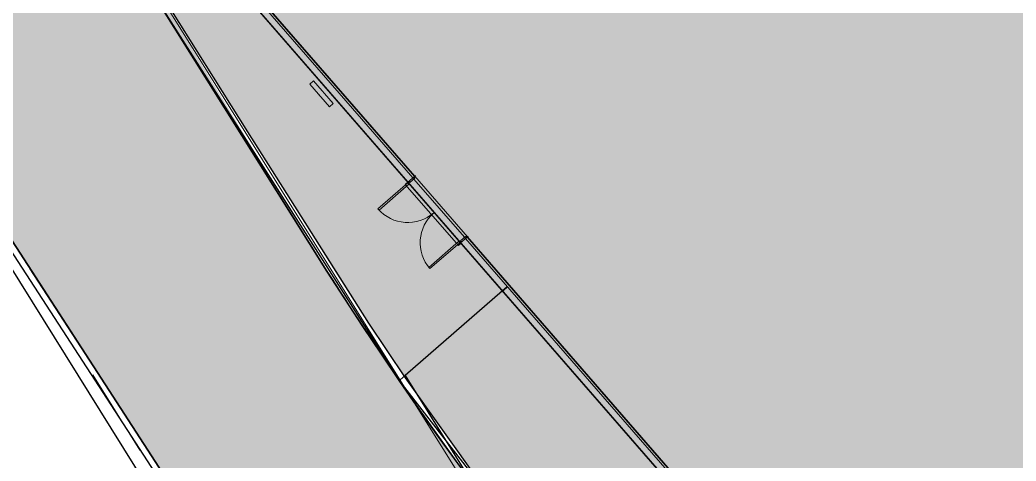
# Model space of a CAD drawing. Header units: metres. Extents: x 3 to 509016, y 4 to 6969473.
# Drawn here: x 507736.12 to 507759.29, y 6967212.79 to 6967223.06 of the extents above; entities that cross this region are included whole.
import ezdxf

# ---------------------------------------------------------------- set-up
doc = ezdxf.new("R2010")
doc.units = ezdxf.units.M
doc.linetypes.add('ISO-DASHED', pattern=[12, 8, -4])
doc.linetypes.add('ISO-DATUM', pattern=[30, 25, -5])
doc.layers.add('_PROP-BDY', color=6, linetype='Continuous', plot=False)
doc.layers.add('A-DOOR', color=252, linetype='Continuous', lineweight=5, plot=False)
for name, color, linetype, lineweight in [('A-DOOR-FRAM', 252, 'Continuous', 5), ('A-FLOR', 252, 'Continuous', 5), ('A-WALL', 252, 'Continuous', 5), ('A-WALL-FNSH', 252, 'Continuous', 5), ('F-FIRE', 252, 'Continuous', 5)]:
    doc.layers.add(name, color=color, linetype=linetype, lineweight=lineweight)
doc.layers.add('C_HATCH_PR_BUILDING', color=7, linetype='Continuous', true_color=0xffffff)
doc.layers.add('HATCH_PAVEMENT_FOOTPATH', color=7, linetype='Continuous', true_color=0xffe8a3)
for name, color, linetype in [('CIV_BUILDING FOOTPRINT', 252, 'ISO-DATUM'), ('HATCH_PAVEMENT_CARPARK', 254, 'Continuous'), ('KRB_BACK', 252, 'Continuous'), ('KRB_INV BARRIER [TYPE 1]', 2, 'ISO-DASHED'), ('KRB_LIP', 252, 'Continuous'), ('PAV_FOOTPATH', 252, 'Continuous'), ('STRINGS LIP', 60, 'Continuous'), ('XREF', 7, 'Continuous')]:
    doc.layers.add(name, color=color, linetype=linetype)

# ---------------------------------------------------------------- blocks, each defined once
blk = doc.blocks.new('XD_HATCH')
at = {"layer": 'C_HATCH_PR_BUILDING'}
h = blk.add_hatch(color=256, dxfattribs=at)
h.dxf.hatch_style = 1
h.paths.add_polyline_path([(507766.7114712076, 6967255.441901507), (507736.5224968796, 6967229.202619134), (507736.7065401347, 6967228.988607633), (507736.6865972137, 6967228.971273723), (507782.5663682595, 6967176.225949598), (507795.6607634976, 6967161.160621315), (507797.0040414517, 6967162.328163907), (507817.3150021414, 6967142.707522603), (507816.1898952382, 6967141.318309417), (507902.1109846364, 6967071.731861632), (507911.8011868132, 6967083.719537463), (507919.917660144, 6967093.76036524), (507927.2652275744, 6967102.832742915), (507888.2110633251, 6967134.462426079), (507891.1024144976, 6967138.267644036), (507841.6235058198, 6967217.742071394), (507824.7664880396, 6967203.095037634), (507829.310751205, 6967190.60706463), (507825.7524239743, 6967187.514258268), (507795.493567654, 6967222.403706441)])
at = {"layer": 'HATCH_PAVEMENT_CARPARK'}
h = blk.add_hatch(color=256, dxfattribs=at)
h.dxf.hatch_style = 1
edge = h.paths.add_edge_path()
edge.add_arc((507820.0034998565, 6967266.08457284), 90.98458211620786, 212.4904543642829, 214.4331453505584, ccw=False)
edge.add_line((507743.259738124, 6967217.211377548), (507739.3975314046, 6967223.585736359))
edge.add_line((507739.3975314046, 6967223.585736359), (507735.7936832448, 6967229.353995057))
edge.add_arc((507741.7346741734, 6967233.062644091), 7.003531314148445, 130.4092430278981, 211.9743706987221, ccw=False)
edge.add_line((507737.1946859337, 6967238.395369221), (507750.6538532632, 6967250.093730764))
edge.add_line((507750.6538532632, 6967250.093730764), (507741.049971865, 6967244.042169198))
edge.add_line((507741.049971865, 6967244.042169198), (507736.8872338642, 6967241.487829533))
edge.add_line((507736.8872338642, 6967241.487829533), (507736.5955237746, 6967241.375367101))
edge.add_line((507736.5955237746, 6967241.375367101), (507734.5499233046, 6967240.120171109))
edge.add_line((507734.5499233046, 6967240.120171109), (507731.3209995569, 6967238.119609904))
edge.add_line((507731.3209995569, 6967238.119609904), (507725.6413092281, 6967234.653777817))
edge.add_line((507725.6413092281, 6967234.653777817), (507731.0427003233, 6967225.636469141))
edge.add_line((507731.0427003233, 6967225.636469141), (507734.3137180251, 6967220.406306409))
edge.add_line((507734.3137180251, 6967220.406306409), (507740.7104616989, 6967210.555473352))
edge.add_arc((507792.017806134, 6967243.468644231), 60.95670931299365, 212.6797836884799, 223.0041853169273)
edge.add_line((507747.439928019, 6967201.893012028), (507760.816868444, 6967187.541617209))
edge.add_line((507760.816868444, 6967187.541617209), (507809.4493859941, 6967136.333823396))
edge.add_line((507809.4493859941, 6967136.333823396), (507818.1023734175, 6967127.228489347))
edge.add_line((507818.1023734175, 6967127.228489347), (507823.8521710765, 6967121.377843477))
edge.add_line((507823.8521710765, 6967121.377843477), (507824.491633371, 6967120.744516207))
edge.add_arc((508006.4468773957, 6967303.151432955), 257.6431526462993, 225.071025288259, 227.4907900495964)
edge.add_line((507832.3551546261, 6967113.224957263), (507846.2318497486, 6967101.067578739))
edge.add_line((507846.2318497486, 6967101.067578739), (507853.4009464453, 6967095.287484264))
edge.add_line((507853.4009464453, 6967095.287484264), (507861.2593711033, 6967089.103216976))
edge.add_line((507861.2593711033, 6967089.103216976), (507875.8924891823, 6967078.040284697))
edge.add_line((507875.8924891823, 6967078.040284697), (507894.9955737367, 6967066.105054438))
edge.add_line((507894.9955737367, 6967066.105054438), (507898.3060348337, 6967064.421918126))
edge.add_arc((507903.2584861513, 6967076.441645358), 13.00002372242451, 247.6070198552218, 320.5781446759178)
edge.add_line((507913.3008925277, 6967068.186302426), (507923.208944465, 6967080.381378215))
edge.add_line((507923.208944465, 6967080.381378215), (507928.8841276558, 6967087.366536912))
edge.add_line((507928.8841276558, 6967087.366536912), (507934.5029423134, 6967094.284724478))
edge.add_arc((507925.5996185414, 6967101.304387234), 11.3377616575726, 321.7466336595238, 356.9561957222751)
edge.add_arc((507925.0507120236, 6967101.301187034), 11.88576786931197, 357.1121031783618, 390.6511107632426)
edge.add_line((507935.2758906623, 6967107.360658929), (507928.3545256564, 6967118.419111965))
edge.add_arc((507932.5928227408, 6967121.071815833), 4.99999999832287, 172.2503854987506, 212.0420000075198, ccw=False)
edge.add_line((507927.6384887192, 6967121.74603715), (507927.9053502395, 6967123.706997262))
edge.add_line((507927.9053502395, 6967123.706997262), (507927.9053517485, 6967123.707000558))
edge.add_line((507927.9053517485, 6967123.707000558), (507928.2223390685, 6967126.036356608))
edge.add_line((507928.2223390685, 6967126.036356608), (507922.150030748, 6967126.730982416))
edge.add_line((507922.150030748, 6967126.730982416), (507921.9819347211, 6967124.770181397))
edge.add_line((507921.9819347211, 6967124.770181397), (507922.0083029316, 6967120.888888236))
edge.add_arc((507933.6526286181, 6967120.753657673), 11.64511090531368, 179.334629380635, 190.5057676375704)
edge.add_arc((507935.1813953987, 6967121.115431891), 13.21443833747269, 190.8394680174239, 200.6804445510937)
edge.add_arc((507934.9067781703, 6967121.234382523), 13.00119250497167, 201.5983159139808, 211.6011122232603)
edge.add_line((507923.8334445828, 6967114.421725933), (507928.4221666068, 6967107.083820505))
edge.add_arc((507919.4738306066, 6967101.499861461), 10.54766873665453, 18.524061264430884, 31.965072847719682, ccw=False)
edge.add_line((507929.4750280016, 6967104.850886147), (507929.7869542996, 6967103.654149554))
edge.add_line((507929.7869542996, 6967103.654149554), (507929.9487755888, 6967102.428062135))
edge.add_arc((507919.9728119815, 6967101.735138339), 9.999999664101022, -10.207470343335217, 3.973345000989127, ccw=False)
edge.add_arc((507921.3094731871, 6967101.318868964), 8.612459920829098, 334.46201131576163, 350.94223361899583, ccw=False)
edge.add_line((507929.0804927182, 6967097.605956181), (507928.5011558054, 6967096.513323935))
edge.add_line((507928.5011558054, 6967096.513323935), (507927.7913798727, 6967095.500558112))
edge.add_line((507927.7913798727, 6967095.500558112), (507924.2562861922, 6967091.165756155))
edge.add_line((507924.2562861922, 6967091.165756155), (507918.5678883676, 6967084.190529966))
edge.add_line((507918.5678883676, 6967084.190529966), (507911.5804883735, 6967075.6136933))
edge.add_line((507911.5804883735, 6967075.6136933), (507910.6445944257, 6967074.540686919))
edge.add_line((507910.6445944257, 6967074.540686919), (507910.1305597919, 6967074.047533959))
edge.add_line((507910.1305597919, 6967074.047533959), (507909.8625188924, 6967073.812925008))
edge.add_line((507909.8625188924, 6967073.812925008), (507909.5874581657, 6967073.58658703))
edge.add_line((507909.5874581657, 6967073.58658703), (507909.3037505124, 6967073.367320516))
edge.add_line((507909.3037505124, 6967073.367320516), (507909.0134551754, 6967073.156853288))
edge.add_line((507909.0134551754, 6967073.156853288), (507908.4157980664, 6967072.764081684))
edge.add_line((507908.4157980664, 6967072.764081684), (507907.7950097427, 6967072.408440256))
edge.add_line((507907.7950097427, 6967072.408440256), (507907.1536392026, 6967072.091418494))
edge.add_line((507907.1536392026, 6967072.091418494), (507906.8254149568, 6967071.947527797))
edge.add_line((507906.8254149568, 6967071.947527797), (507906.4929364857, 6967071.813760258))
edge.add_line((507906.4929364857, 6967071.813760258), (507905.8164691053, 6967071.577087365))
edge.add_line((507905.8164691053, 6967071.577087365), (507905.1267767636, 6967071.382288369))
edge.add_line((507905.1267767636, 6967071.382288369), (507904.429109683, 6967071.208439109))
edge.add_line((507904.429109683, 6967071.208439109), (507903.0115983933, 6967071.034265787))
edge.add_line((507903.0115983933, 6967071.034265787), (507901.5807657596, 6967071.055805963))
edge.add_line((507901.5807657596, 6967071.055805963), (507900.4885445199, 6967071.127239552))
edge.add_line((507900.4885445199, 6967071.127239552), (507899.4095239192, 6967071.292312529))
edge.add_line((507899.4095239192, 6967071.292312529), (507898.9893379736, 6967071.382750341))
edge.add_line((507898.9893379736, 6967071.382750341), (507898.1341700989, 6967071.613953743))
edge.add_line((507898.1341700989, 6967071.613953743), (507897.2972950093, 6967071.904482902))
edge.add_line((507897.2972950093, 6967071.904482902), (507895.3676700215, 6967072.947363208))
edge.add_line((507895.3676700215, 6967072.947363208), (507879.2980153947, 6967082.987366308))
edge.add_line((507879.2980153947, 6967082.987366308), (507866.9949816288, 6967092.288707871))
edge.add_line((507866.9949816288, 6967092.288707871), (507856.5402952852, 6967100.453260982))
edge.add_line((507856.5402952852, 6967100.453260982), (507836.1676451592, 6967117.777295761))
edge.add_line((507836.1676451592, 6967117.777295761), (507828.8625246813, 6967124.875161681))
edge.add_line((507828.8625246813, 6967124.875161681), (507821.0370612084, 6967132.845379123))
edge.add_line((507821.0370612084, 6967132.845379123), (507813.7410268415, 6967140.457079464))
edge.add_line((507813.7410268415, 6967140.457079464), (507815.6575061902, 6967142.761338416))
edge.add_line((507815.6575061902, 6967142.761338416), (507797.0648119017, 6967160.682505572))
edge.add_line((507797.0648119017, 6967160.682505572), (507795.7150778505, 6967159.508257544))
edge.add_line((507795.7150778505, 6967159.508257544), (507754.4715294982, 6967202.935808213))
edge.add_line((507754.4715294982, 6967202.935808213), (507751.4593582927, 6967206.26821655))
edge.add_arc((507819.8677408877, 6967266.092568325), 90.87716915987994, 214.4857009168551, 221.170275368411, ccw=False)
at = {"layer": 'HATCH_PAVEMENT_FOOTPATH'}
h = blk.add_hatch(color=256, dxfattribs=at)
h.dxf.hatch_style = 1
h.paths.add_polyline_path([(507816.1898952382, 6967141.318309417), (507817.3150021414, 6967142.707522603), (507797.0040414517, 6967162.328163907), (507795.6607634976, 6967161.160621315), (507782.5663682595, 6967176.225949598), (507736.6865972137, 6967228.971273723), (507736.7065401347, 6967228.988607633), (507736.5214021922, 6967229.20147974), (507736.2446695218, 6967228.917961837), (507736.5536031383, 6967228.403520359), (507736.8110132301, 6967227.974870067), (507737.0684203822, 6967227.546218009), (507737.3258245946, 6967227.117564186), (507737.5832258677, 6967226.688908597), (507737.8464847431, 6967226.250491336), (507738.0980195957, 6967225.831592126), (507738.3554120506, 6967225.402931243), (507738.6128015658, 6967224.974268595), (507738.8701881417, 6967224.545604181), (507739.1275717779, 6967224.116938003), (507739.4345205589, 6967223.605713576), (507739.6473650886, 6967223.266018127), (507739.9127973965, 6967222.842279127), (507740.1782041388, 6967222.418524114), (507740.4435853134, 6967221.994753089), (507740.70894092, 6967221.570966052), (507740.9742709575, 6967221.147163007), (507741.2395754252, 6967220.723343954), (507741.4106881069, 6967220.449964399), (507741.5048543219, 6967220.299508896), (507741.770107646, 6967219.875657832), (507742.0353353978, 6967219.451790766), (507742.3005375755, 6967219.027907697), (507742.5657141781, 6967218.60400863), (507742.8308652048, 6967218.180093564), (507743.095990655, 6967217.756162502), (507743.386922806, 6967217.290901486), (507743.6292088614, 6967216.912538273), (507743.9005825398, 6967216.493572806), (507744.2244206159, 6967216.000119584), (507744.4502164996, 6967215.660147385), (507744.728460182, 6967215.245712601), (507745.0843601264, 6967214.722682197), (507745.2919576098, 6967214.421766362), (507745.5773741617, 6967214.012239618), (507745.8650395707, 6967213.604289405), (507746.1549451286, 6967213.197928077), (507746.4470820595, 6967212.793167929), (507746.7414415199, 6967212.390021218), (507747.0380146001, 6967211.988500146), (507747.3367923209, 6967211.588616868), (507747.6377656395, 6967211.190383488), (507747.9409254445, 6967210.793812063), (507748.2462625583, 6967210.398914596), (507748.5537677389, 6967210.005703041), (507748.8634316772, 6967209.614189303), (507749.1752449996, 6967209.22438523), (507749.489198267, 6967208.836302625), (507749.8052819758, 6967208.449953234), (507750.123486558, 6967208.065348752), (507750.4438023805, 6967207.682500823), (507750.7662197473, 6967207.301421036), (507751.0907288981, 6967206.922120926), (507751.4173200107, 6967206.544611975), (507751.5714618945, 6967206.367887501), (507751.7475827956, 6967206.173042415), (507752.4181453455, 6967205.43118942), (507753.0887078955, 6967204.689336425), (507753.7592704454, 6967203.947483429), (507754.581568032, 6967203.037763779), (507755.1118357284, 6967202.479416398), (507755.8004743834, 6967201.754311714), (507756.4891130384, 6967201.02920703), (507757.1777516934, 6967200.304102346), (507757.8663903489, 6967199.578997662), (507758.5550290039, 6967198.853892978), (507758.7321766224, 6967198.667364722), (507759.2436676589, 6967198.128788294), (507759.9323063144, 6967197.40368361), (507760.6209449694, 6967196.678578926), (507761.3095836248, 6967195.953474242), (507761.9982222798, 6967195.228369558), (507762.6868609348, 6967194.503264874), (507763.3754995903, 6967193.778160191), (507764.0641382453, 6967193.053055507), (507764.7527769003, 6967192.327950823), (507765.2762622503, 6967191.776744939), (507765.4414155558, 6967191.602846139), (507766.1300542108, 6967190.877741456), (507766.8186928662, 6967190.152636772), (507767.5073315213, 6967189.427532088), (507768.1959701763, 6967188.702427404), (507768.8846088317, 6967187.97732272), (507769.5732474867, 6967187.252218036), (507770.2618861417, 6967186.527113352), (507770.9505247972, 6967185.802008668), (507771.6391634522, 6967185.076903984), (507772.3278021072, 6967184.3517993), (507773.0164407627, 6967183.626694616), (507773.7050794177, 6967182.901589932), (507774.3937180727, 6967182.176485249), (507775.0823567281, 6967181.451380565), (507775.7709953832, 6967180.726275881), (507776.4596340386, 6967180.001171197), (507777.1482726936, 6967179.276066514), (507777.8369113486, 6967178.55096183), (507778.5255500041, 6967177.825857146), (507779.2141886591, 6967177.100752462), (507779.9028273141, 6967176.375647778), (507780.5914659696, 6967175.650543094), (507781.2801046246, 6967174.92543841), (507781.9687432796, 6967174.200333726), (507782.657381935, 6967173.475229042), (507783.34602059, 6967172.750124358), (507784.0346592451, 6967172.025019674), (507784.7232979005, 6967171.29991499), (507785.4119365555, 6967170.574810306), (507786.1005752105, 6967169.849705623), (507786.789213866, 6967169.124600939), (507787.477852521, 6967168.399496255), (507788.1664911765, 6967167.674391571), (507788.8551298315, 6967166.949286887), (507789.5437684865, 6967166.224182203), (507790.2324071419, 6967165.499077519), (507790.9210457969, 6967164.773972835), (507791.6096844519, 6967164.048868151), (507792.2983231074, 6967163.323763467), (507792.9869617624, 6967162.598658783), (507793.6756004174, 6967161.873554099), (507794.3642390729, 6967161.148449415), (507795.0528777279, 6967160.423344731), (507795.7249587709, 6967159.715674449), (507796.2808779804, 6967160.199315678), (507797.070000791, 6967160.885840481), (507797.2347282157, 6967160.727062648), (507797.9547176608, 6967160.033077635), (507798.6747071058, 6967159.339092622), (507799.3946965509, 6967158.645107608), (507800.114685996, 6967157.951122595), (507800.8346754415, 6967157.257137582), (507801.5546648866, 6967156.563152568), (507802.2746543316, 6967155.869167554), (507802.9946437767, 6967155.175182541), (507803.7146332217, 6967154.481197527), (507804.4346226668, 6967153.787212513), (507805.1546121119, 6967153.0932275), (507805.8746015569, 6967152.399242487), (507806.594591002, 6967151.705257474), (507807.314580447, 6967151.01127246), (507808.0345698921, 6967150.317287447), (507808.7545593372, 6967149.623302433), (507809.4745487827, 6967148.929317419), (507810.1945382277, 6967148.235332406), (507810.9145276728, 6967147.541347392), (507811.6345171179, 6967146.847362379), (507812.3545065629, 6967146.153377365), (507813.074496008, 6967145.459392352), (507813.7944854531, 6967144.765407339), (507814.5144748981, 6967144.071422325), (507815.2344643432, 6967143.377437312), (507815.8606196018, 6967142.7738974), (507815.6056346963, 6967142.458760373), (507814.9766242886, 6967141.681363495), (507814.3476138813, 6967140.903966617), (507813.9411843477, 6967140.465887806), (507814.0910720824, 6967140.307940212), (507816.8801262775, 6967137.440260583), (507817.5687649325, 6967136.7151559), (507818.2574035875, 6967135.990051216), (507818.9460422429, 6967135.264946532), (507819.6346808979, 6967134.539841847), (507820.3233195529, 6967133.814737163), (507821.1449682803, 6967132.94957902), (507821.7084986442, 6967132.375624577), (507822.4090959756, 6967131.662067725), (507823.109693307, 6967130.948510874), (507823.8102906384, 6967130.234954024), (507824.5108879698, 6967129.521397173), (507825.2114853016, 6967128.807840323), (507825.912082633, 6967128.094283472), (507826.6126799644, 6967127.380726621), (507827.3132772958, 6967126.66716977), (507828.0138746272, 6967125.95361292), (507828.7144719586, 6967125.24005607), (507828.9683205853, 6967124.981511798), (507829.4231271879, 6967124.539608574), (507830.1403347692, 6967123.842748987), (507830.85754235, 6967123.145889398), (507831.5747499312, 6967122.449029811), (507832.2919575125, 6967121.752170222), (507833.0091650933, 6967121.055310634), (507833.7263726746, 6967120.358451046), (507834.4435802558, 6967119.661591457), (507835.1607878371, 6967118.964731869), (507835.8779954179, 6967118.267872281), (507836.2686060495, 6967117.888343717), (507836.607931593, 6967117.599795714), (507837.3697365196, 6967116.95198922), (507838.1315414468, 6967116.304182726), (507838.8933463735, 6967115.656376231), (507839.6551513001, 6967115.008569738), (507840.4169562273, 6967114.360763244), (507841.1787611539, 6967113.712956751), (507841.9405660811, 6967113.065150257), (507842.7023710078, 6967112.417343764), (507843.4641759344, 6967111.769537269), (507844.2259808616, 6967111.121730776), (507844.9877857883, 6967110.473924281), (507845.7495907149, 6967109.826117788), (507846.5113956421, 6967109.178311294), (507847.2732005687, 6967108.5305048), (507848.0350054959, 6967107.882698307), (507848.7968104226, 6967107.234891812), (507849.5586153492, 6967106.587085319), (507850.3204202764, 6967105.939278824), (507851.082225203, 6967105.291472331), (507851.8440301297, 6967104.643665837), (507852.6058350569, 6967103.995859344), (507853.3676399835, 6967103.34805285), (507854.1294449107, 6967102.700246356), (507854.8912498374, 6967102.052439862), (507855.653054764, 6967101.404633368), (507856.4148596912, 6967100.756826874), (507856.6350841173, 6967100.569557393), (507857.1904579266, 6967100.135840032), (507857.978598245, 6967099.520344429), (507858.7667385633, 6967098.904848825), (507859.5548788812, 6967098.28935322), (507860.3430191996, 6967097.673857616), (507861.1311595179, 6967097.058362013), (507861.9192998363, 6967096.442866407), (507862.7074401546, 6967095.827370804), (507863.4955804725, 6967095.2118752), (507864.2837207909, 6967094.596379595), (507865.0718611092, 6967093.980883991), (507865.8600014276, 6967093.365388388), (507866.6481417459, 6967092.749892782), (507867.0863795853, 6967092.407652376), (507867.4386460921, 6967092.141331795), (507868.2363351244, 6967091.538262804), (507869.0340241571, 6967090.935193813), (507869.8317131898, 6967090.332124824), (507870.6294022221, 6967089.729055833), (507871.4270912549, 6967089.125986842), (507872.2247802876, 6967088.522917852), (507873.0224693199, 6967087.919848861), (507873.8201583526, 6967087.316779871), (507874.6178473854, 6967086.71371088), (507875.4155364181, 6967086.110641889), (507876.2132254504, 6967085.507572899), (507877.0109144831, 6967084.904503908), (507877.8086035158, 6967084.301434918), (507878.6062925481, 6967083.698365928), (507879.3939805334, 6967083.104278862), (507880.2420625803, 6967082.574413935), (507881.0901446277, 6967082.044549008), (507881.9382266747, 6967081.514684081), (507882.7863087221, 6967080.984819153), (507883.6343907691, 6967080.454954226), (507884.4824728165, 6967079.925089298), (507885.3305548634, 6967079.395224371), (507886.1786369104, 6967078.865359443), (507887.0267189578, 6967078.335494516), (507887.8748010048, 6967077.805629589), (507888.7228830522, 6967077.275764661), (507889.5709650991, 6967076.745899733), (507890.4190471466, 6967076.216034806), (507890.7858384596, 6967075.986870832), (507891.2671291935, 6967075.68616988), (507892.1152112405, 6967075.156304952), (507892.9632932879, 6967074.626440024), (507893.8113753349, 6967074.096575096), (507894.6594573823, 6967073.566710169), (507895.5069107814, 6967073.037483334), (507895.9324494121, 6967072.786644068), (507896.3676785524, 6967072.553022454), (507896.8119019289, 6967072.336992234), (507897.264408879, 6967072.138899013), (507897.7244754871, 6967071.959059699), (507898.1913657458, 6967071.797761993), (507898.3929092162, 6967071.73451438), (507898.6643327302, 6967071.655263938), (507899.1426197933, 6967071.531793502), (507899.6254617786, 6967071.42754821), (507900.1120862416, 6967071.342694833), (507900.601714687, 6967071.277369117), (507901.0935638137, 6967071.231675571), (507901.5868170857, 6967071.205688495), (507902.0807459466, 6967071.19954488), (507902.5745253963, 6967071.213158065), (507903.0673654927, 6967071.246506272), (507903.173398234, 6967071.257955595), (507902.2986842748, 6967071.964063435), (507902.1109846364, 6967071.731861632)])
blk = doc.blocks.new('25027_BNP_Skygate Play-Sheet - 000101 - SITE PLAN')
at = {"layer": '_PROP-BDY'}
blk.add_line((-2226983.371830603, 4059443.915283458), (-2260610.861820949, 4059443.915283458), dxfattribs=at)
at = {"layer": 'A-DOOR'}
for p, q in [((-2250245.742665411, 4051472.553642593), (-2250285.250163171, 4051466.296037556)), ((-2250285.250163171, 4051466.296037556), (-2250141.325247316, 4050557.623589093)), ((-2250101.817749557, 4050563.88119413), (-2250245.742665411, 4051472.553642593)), ((-2252065.062937226, 4051184.390930633), (-2252025.555439466, 4051190.64853567)), ((-2251921.138021371, 4050275.718482169), (-2252065.062937226, 4051184.390930633)), ((-2252025.555439466, 4051190.64853567), (-2251881.630523612, 4050281.976087207)), ((-2250141.325247316, 4050557.623589093), (-2250101.817749557, 4050563.88119413)), ((-2251881.630523612, 4050281.976087207), (-2251921.138021371, 4050275.718482169))]:
    blk.add_line(p, q, dxfattribs=at)
for centre, radius, start, end in [((-2250101.817749557, 4050563.88119413), 919.9999999999993, 99.00032838750482, 189.0003283875048), ((-2251921.138021371, 4050275.718482169), 920.0000000000005, 9.000328387504817, 99.00032838750482)]:
    blk.add_arc(centre, radius, start, end, dxfattribs=at)
at = {"layer": 'A-DOOR-FRAM'}
for p, q in [((-2250093.428329505, 4050523.698889179), (-2250118.120515605, 4050519.787886031)), ((-2250093.428329505, 4050523.698889179), (-2250118.120515605, 4050519.787886031)), ((-2250118.120515605, 4050519.787886031), (-2250093.559415834, 4050364.720957325)), ((-2250115.832260465, 4050518.125391394), (-2250091.140074366, 4050522.036394543)), ((-2250115.832260465, 4050518.125391394), (-2250091.140074366, 4050522.036394543)), ((-2250091.896921198, 4050367.009212465), (-2250115.832260465, 4050518.125391394)), ((-2250080.088625789, 4050567.3228769), (-2250099.842374669, 4050564.194074382)), ((-2250080.088625789, 4050567.3228769), (-2250099.842374669, 4050564.194074382)), ((-2250099.842374669, 4050564.194074382), (-2250093.428329505, 4050523.698889179)), ((-2250093.428329505, 4050523.698889179), (-2250099.842374669, 4050564.194074382)), ((-2250097.554119529, 4050562.531579746), (-2250081.751120425, 4050565.034621761)), ((-2250097.554119529, 4050562.531579746), (-2250081.751120425, 4050565.034621761)), ((-2250091.140074366, 4050522.036394543), (-2250097.554119529, 4050562.531579746)), ((-2250097.554119529, 4050562.531579746), (-2250091.140074366, 4050522.036394543)), ((-2250080.186719166, 4050555.157747321), (-2250093.026655938, 4050553.124025684)), ((-2250080.186719166, 4050555.157747321), (-2250093.026655938, 4050553.124025684)), ((-2250093.026655938, 4050553.124025684), (-2250092.713775686, 4050551.148650796)), ((-2250092.713775686, 4050551.148650796), (-2250093.026655938, 4050553.124025684)), ((-2250092.713775686, 4050551.148650796), (-2250077.898464026, 4050553.495252685)), ((-2250092.713775686, 4050551.148650796), (-2250077.898464026, 4050553.495252685)), ((-2250081.751120425, 4050565.034621761), (-2250080.186719166, 4050555.157747321)), ((-2250080.186719166, 4050555.157747321), (-2250081.751120425, 4050565.034621761)), ((-2250077.898464026, 4050553.495252685), (-2250080.088625789, 4050567.3228769)), ((-2250080.088625789, 4050567.3228769), (-2250077.898464026, 4050553.495252685)), ((-2250093.559415834, 4050364.720957325), (-2250068.867229735, 4050368.631960473)), ((-2250093.559415834, 4050364.720957325), (-2250068.867229735, 4050368.631960473)), ((-2250067.204735099, 4050370.920215613), (-2250091.896921198, 4050367.009212465)), ((-2250067.204735099, 4050370.920215613), (-2250091.896921198, 4050367.009212465)), ((-2250068.867229735, 4050368.631960473), (-2250062.453184572, 4050328.13677527)), ((-2250062.453184572, 4050328.13677527), (-2250068.867229735, 4050368.631960473)), ((-2250060.790689936, 4050330.42503041), (-2250067.204735099, 4050370.920215613)), ((-2250067.204735099, 4050370.920215613), (-2250060.790689936, 4050330.42503041)), ((-2250062.453184572, 4050328.13677527), (-2250042.699435692, 4050331.265577789)), ((-2250062.453184572, 4050328.13677527), (-2250042.699435692, 4050331.265577789)), ((-2250044.987690832, 4050332.928072425), (-2250060.790689936, 4050330.42503041)), ((-2250044.987690832, 4050332.928072425), (-2250060.790689936, 4050330.42503041)), ((-2250044.889597455, 4050345.093202005), (-2250059.704909115, 4050342.746600116)), ((-2250044.889597455, 4050345.093202005), (-2250059.704909115, 4050342.746600116)), ((-2250059.704909115, 4050342.746600116), (-2250059.392028863, 4050340.771225228)), ((-2250059.392028863, 4050340.771225228), (-2250059.704909115, 4050342.746600116)), ((-2250059.392028863, 4050340.771225228), (-2250046.552092091, 4050342.804946864)), ((-2250059.392028863, 4050340.771225228), (-2250046.552092091, 4050342.804946864)), ((-2250046.552092091, 4050342.804946864), (-2250044.987690832, 4050332.928072425)), ((-2250044.987690832, 4050332.928072425), (-2250046.552092091, 4050342.804946864)), ((-2250042.699435692, 4050331.265577789), (-2250044.889597455, 4050345.093202005)), ((-2250044.889597455, 4050345.093202005), (-2250042.699435692, 4050331.265577789)), ((-2251923.113396259, 4050275.405601918), (-2251942.867145139, 4050272.276799399)), ((-2251942.867145139, 4050272.276799399), (-2251923.113396259, 4050275.405601918)), ((-2251942.867145139, 4050272.276799399), (-2251940.676983376, 4050258.449175183)), ((-2251940.676983376, 4050258.449175183), (-2251942.867145139, 4050272.276799399)), ((-2251940.676983376, 4050258.449175183), (-2251925.861671716, 4050260.795777072)), ((-2251925.861671716, 4050260.795777072), (-2251940.676983376, 4050258.449175183)), ((-2251940.578889999, 4050270.614304763), (-2251924.775890895, 4050273.117346778)), ((-2251924.775890895, 4050273.117346778), (-2251940.578889999, 4050270.614304763)), ((-2251939.01448874, 4050260.737430323), (-2251940.578889999, 4050270.614304763)), ((-2251940.578889999, 4050270.614304763), (-2251939.01448874, 4050260.737430323)), ((-2251926.174551968, 4050262.77115196), (-2251939.01448874, 4050260.737430323)), ((-2251939.01448874, 4050260.737430323), (-2251926.174551968, 4050262.77115196)), ((-2251925.861671716, 4050260.795777072), (-2251926.174551968, 4050262.77115196)), ((-2251926.174551968, 4050262.77115196), (-2251925.861671716, 4050260.795777072)), ((-2251924.775890895, 4050273.117346778), (-2251918.361845732, 4050232.622161575)), ((-2251918.361845732, 4050232.622161575), (-2251924.775890895, 4050273.117346778)), ((-2251916.699351096, 4050234.910416714), (-2251923.113396259, 4050275.405601918)), ((-2251923.113396259, 4050275.405601918), (-2251916.699351096, 4050234.910416714)), ((-2251918.361845732, 4050232.622161575), (-2251893.669659633, 4050236.533164723)), ((-2251893.669659633, 4050236.533164723), (-2251918.361845732, 4050232.622161575)), ((-2251892.007164997, 4050238.821419863), (-2251916.699351096, 4050234.910416714)), ((-2251916.699351096, 4050234.910416714), (-2251892.007164997, 4050238.821419863)), ((-2251892.852805145, 4050052.393726392), (-2251907.668116805, 4050050.047124503)), ((-2251907.668116805, 4050050.047124503), (-2251892.852805145, 4050052.393726392)), ((-2251869.734320366, 4050085.416985794), (-2251894.426506465, 4050081.505982645)), ((-2251894.426506465, 4050081.505982645), (-2251869.734320366, 4050085.416985794)), ((-2251894.426506465, 4050081.505982645), (-2251888.012461302, 4050041.010797442)), ((-2251888.012461302, 4050041.010797442), (-2251894.426506465, 4050081.505982645)), ((-2251893.669659633, 4050236.533164723), (-2251869.734320366, 4050085.416985794)), ((-2251892.539924894, 4050050.418351504), (-2251892.852805145, 4050052.393726392)), ((-2251892.852805145, 4050052.393726392), (-2251892.539924894, 4050050.418351504)), ((-2251892.138251326, 4050079.843488009), (-2251867.446065226, 4050083.754491157)), ((-2251867.446065226, 4050083.754491157), (-2251892.138251326, 4050079.843488009)), ((-2251885.724206162, 4050039.348302806), (-2251892.138251326, 4050079.843488009)), ((-2251892.138251326, 4050079.843488009), (-2251885.724206162, 4050039.348302806)), ((-2251867.446065226, 4050083.754491157), (-2251892.007164997, 4050238.821419863)), ((-2251907.668116805, 4050050.047124503), (-2251905.477955042, 4050036.219500287)), ((-2251905.477955042, 4050036.219500287), (-2251907.668116805, 4050050.047124503)), ((-2251905.477955042, 4050036.219500287), (-2251885.724206162, 4050039.348302806)), ((-2251885.724206162, 4050039.348302806), (-2251905.477955042, 4050036.219500287)), ((-2251905.379861665, 4050048.384629867), (-2251892.539924894, 4050050.418351504)), ((-2251892.539924894, 4050050.418351504), (-2251905.379861665, 4050048.384629867)), ((-2251903.815460406, 4050038.507755427), (-2251905.379861665, 4050048.384629867)), ((-2251905.379861665, 4050048.384629867), (-2251903.815460406, 4050038.507755427)), ((-2251888.012461302, 4050041.010797442), (-2251903.815460406, 4050038.507755427)), ((-2251903.815460406, 4050038.507755427), (-2251888.012461302, 4050041.010797442))]:
    blk.add_line(p, q, dxfattribs=at)
at = {"layer": 'A-FLOR'}
for p, q in [((-2252074.961480192, 4059143.915283459), (-2250003.343834073, 4059143.915283459)), ((-2236588.201091893, 4053143.915283459), (-2256857.69308622, 4053143.915283459))]:
    blk.add_line(p, q, dxfattribs=at)
at = {"layer": 'A-WALL'}
for p, q in [((-2253399.868612239, 4050027.115056963), (-2253893.780745096, 4053143.915283459)), ((-2237079.67008072, 4052459.406375281), (-2250064.152879449, 4050402.790047385)), ((-2237071.848074424, 4052410.022003082), (-2250056.330873152, 4050353.405675185)), ((-2243046.545293783, 4051666.181034101), (-2250087.618898338, 4050550.943163982)), ((-2251962.994158919, 4050337.703411489), (-2250100.215639528, 4050632.749489048)), ((-2251930.643668811, 4050259.025888999), (-2250087.618898341, 4050550.943163982)), ((-2250100.215639527, 4050632.749489048), (-2250087.267134874, 4050550.998880718)), ((-2250087.618898338, 4050550.943163982), (-2250056.330873152, 4050353.405675185)), ((-2251950.04565427, 4050255.952803187), (-2251962.994158919, 4050337.703411489)), ((-2250054.922912022, 4050344.516488189), (-2251897.947682487, 4050052.599213208)), ((-2250098.721682579, 4050397.313017805), (-2251872.608494603, 4050116.347578421)), ((-2250064.152879449, 4050402.78836093), (-2250097.141361542, 4050397.563324415)), ((-2251907.177649918, 4050110.872772402), (-2277568.293235388, 4046046.400577155)), ((-2251899.355643621, 4050061.488400204), (-2265801.632149917, 4047859.502437346)), ((-2251930.643668811, 4050259.025888999), (-2253382.694395018, 4050029.035116264)), ((-2251899.355643621, 4050061.488400204), (-2251930.643668809, 4050259.025888999)), ((-2251874.188802367, 4050116.097273914), (-2251907.177649918, 4050110.872179514)), ((-2263787.981617366, 4048380.934783006), (-2253399.868612239, 4050027.115056963)), ((-2253417.263455555, 4050023.559711856), (-2263753.412556826, 4048386.413794014)), ((-2253417.263455555, 4050023.559712627), (-2253382.694395019, 4050029.035117035)), ((-2253405.822179856, 4050015.247238676), (-2253417.263455555, 4050023.559711856)), ((-2253383.920562226, 4049876.970996518), (-2253405.822179856, 4050015.247238676)), ((-2253382.694395018, 4050029.035116264), (-2253391.006868196, 4050017.593840565)), ((-2253391.006868196, 4050017.593840565), (-2253369.105250566, 4049879.317598407))]:
    blk.add_line(p, q, dxfattribs=at)
at = {"layer": 'A-WALL-FNSH'}
for p, q in [((-2250054.922912019, 4050344.516488189), (-2237070.44011329, 4052401.132816086)), ((-2250056.330873152, 4050353.405675185), (-2250054.922912019, 4050344.516488189)), ((-2264781.463823861, 4048011.975026031), (-2251897.947682487, 4050052.599213208)), ((-2251897.947682487, 4050052.599213208), (-2251899.355643621, 4050061.488400204))]:
    blk.add_line(p, q, dxfattribs=at)
at = {"layer": 'F-FIRE'}
for p, q in [((-2246942.993857838, 4051282.179744126), (-2247634.375068625, 4051172.671655975)), ((-2246924.221042724, 4051163.657250846), (-2246942.993857835, 4051282.179744123)), ((-2247634.375068623, 4051172.671655972), (-2247615.602253511, 4051054.149162695)), ((-2247615.602253512, 4051054.149162699), (-2246924.221042726, 4051163.65725085))]:
    blk.add_line(p, q, dxfattribs=at)
for radius, start, end in [(59.99999999982626, 84.0003283884071, 114.0003283885776), (59.99999999979988, 264.0003283917936, 294.0003283826176)]:
    blk.add_arc((-2247279.298055673, 4051168.164453408), radius, start, end, dxfattribs=at)
blk = doc.blocks.new('XE_ARCH')
at = {"xscale": 0.001, "yscale": 0.001, "zscale": 0.001, "rotation": 121.996}
blk.add_blockref('25027_BNP_Skygate Play-Sheet - 000101 - SITE PLAN', (509988.1258491366, 6971273.770169701), dxfattribs=at)
blk = doc.blocks.new('XE_LOT BOUNDARY')
at = {"layer": '_PROP-BDY'}
blk.add_line((507725.3615317904, 6967234.161589174), (507743.1793955866, 6967205.642616317), dxfattribs=at)
blk = doc.blocks.new('XD_DESIGN_1')
at = {"layer": 'CIV_BUILDING FOOTPRINT'}
blk.add_lwpolyline([(507766.7127431966, 6967255.442836881), (507736.5213985872, 6967229.201485511), (507795.6613833228, 6967161.16135645), (507797.0046693535, 6967162.328889751), (507817.3154943198, 6967142.708107949), (507816.1903778067, 6967141.318902547), (507902.1109846365, 6967071.731861632), (507918.7298966195, 6967092.373266462), (507927.22637987, 6967102.864204284), (507888.211498272, 6967134.462520768), (507891.2843279926, 6967138.25660756), (507841.6355110602, 6967217.752043302), (507824.7673979402, 6967203.095571434), (507829.2812580997, 6967190.69088112), (507825.698928676, 6967187.577256247), (507766.7127431966, 6967255.442836881)], dxfattribs=at)
at = {"layer": 'KRB_BACK'}
for points in [[(507750.752254863, 6967249.980518023), (507737.2366058187, 6967238.233064057, 0.3925915099002619), (507736.258412255, 6967228.895076506), (507739.4330331911, 6967223.608138414), (507741.4106881102, 6967220.4499644), (507744.2244206169, 6967216.000119586), (507745.0802340209, 6967214.728701271), (507746.8161888574, 6967212.288386598), (507750.5250922302, 6967207.586019114), (507751.5001912233, 6967206.449485101), (507754.5815680213, 6967203.037763793), (507758.7321766224, 6967198.667364724), (507761.0522877281, 6967196.224394932), (507780.3211733717, 6967175.908960339), (507795.67485766, 6967159.715438488), (507797.0204395894, 6967160.884983636), (507815.8026974197, 6967142.764370285), (507813.9411843477, 6967140.465887806), (507821.9034438035, 6967132.075476605), (507828.9616593472, 6967124.90731588), (507836.2091966439, 6967117.97430029), (507843.6453115456, 6967111.274129055), (507851.2691769218, 6967104.805597797), (507859.0711551239, 6967098.556063337)], [(507725.5640608449, 6967234.490834873), (507725.9751085048, 6967233.80461468), (507730.9147602231, 6967225.558153071), (507734.187219189, 6967220.325685844), (507740.5844316483, 6967210.474130869), (507742.8583831894, 6967207.172899866), (507743.7614905965, 6967205.980540331), (507744.5524850474, 6967204.983930156), (507745.8404946146, 6967203.447576977), (507747.3302181992, 6967201.790719526), (507760.7076203534, 6967187.438829346), (507775.8872203967, 6967171.455411904), (507776.5069736256, 6967170.802840389), (507791.2556840605, 6967155.273129797), (507799.7251449083, 6967146.355178874, 0.003150720366775052), (507809.3406362543, 6967136.230510792), (507817.9770234455, 6967127.142644772), (507823.745897423, 6967121.271980653, 0.0294455954830811), (507824.3858889909, 6967120.638129186, 0.01055038845914974), (507828.2800274692, 6967116.834812284, 0.01055038845914974), (507832.2477491186, 6967113.119926991), (507839.7718034564, 6967106.527804088), (507846.1353120143, 6967100.95273152)]]:
    blk.add_lwpolyline(points, format="xyb", dxfattribs=at)
at = {"layer": 'KRB_LIP'}
blk.add_lwpolyline([(507750.6538532634, 6967250.093730765), (507737.138204219, 6967238.3462768, 0.3920483414544333), (507736.1297430801, 6967228.817977587), (507739.3059200738, 6967223.528500136), (507744.9606421473, 6967214.637865562), (507751.4593582926, 6967206.26821655), (507754.4715294982, 6967202.935808215), (507758.6234109197, 6967198.564068925), (507765.1674965476, 6967191.67344914), (507795.6648810139, 6967159.508026166), (507797.0151568577, 6967160.681651144), (507815.5995782337, 6967142.751905042), (507813.7410268415, 6967140.457079464), (507821.7955960818, 6967131.971213661), (507828.8563505444, 6967124.800474469), (507836.1071258499, 6967117.86436139), (507843.5465631341, 6967111.161196586), (507851.1737469779, 6967104.689849745), (507858.9786660983, 6967098.437959556)], format="xyb", dxfattribs=at)
blk.add_lwpolyline([(507725.6413092258, 6967234.653777822), (507726.1037890333, 6967233.881694647), (507731.0427003233, 6967225.636469141), (507734.3137180251, 6967220.40630641), (507740.7104616989, 6967210.555473354), (507743.8793938604, 6967206.076623201), (507744.6692454579, 6967205.075835897), (507745.9576987653, 6967203.544472773), (507747.439928019, 6967201.893012028), (507760.816868444, 6967187.541617211), (507775.9959860989, 6967171.558707703), (507776.6157393279, 6967170.906136189), (507791.3644497627, 6967155.376425596), (507802.5629994427, 6967143.584870236), (507809.4493859941, 6967136.333823398), (507818.1023734175, 6967127.228489347), (507823.8521710765, 6967121.377843477), (507824.491633371, 6967120.744516207), (507828.3901519415, 6967116.92758356), (507832.3551546261, 6967113.224957263), (507846.2318497486, 6967101.06757874)], dxfattribs=at)
at = {"layer": 'PAV_FOOTPATH'}
blk.add_lwpolyline([(507747.3465242619, 6967216.749214366), (507745.0778365924, 6967214.777029107), (507746.6608902123, 6967212.243220132), (507750.322370737, 6967207.513670448), (507760.999391718, 6967196.260864707), (507763.3703335803, 6967198.313286931), (507747.3465242619, 6967216.749214366)], dxfattribs=at)
at = {"layer": 'STRINGS LIP', "color": 60, "linetype": 'Continuous', "lineweight": -3}
for points in [[(507795.6648810138, 6967159.508026166, 5.015999999828637), (507765.1674965476, 6967191.67344914, 5.015000000130385), (507758.6234109197, 6967198.564068925, 5.007999999914318), (507754.4715294982, 6967202.935808215, 5.007999999914318), (507751.4593582926, 6967206.26821655, 5.008460934273899), (507750.9252297358, 6967206.884544962, 5.0084254777847), (507750.3966538217, 6967207.505641999, 5.008390021295502), (507749.8736731218, 6967208.131457638, 5.008354564806303), (507749.3563297571, 6967208.761941476, 5.008319108317105), (507748.8446653945, 6967209.397042732, 5.008283651827906), (507748.3387212435, 6967210.036710257, 5.008248195338708), (507747.8385380531, 6967210.680892531, 5.008212738849509), (507747.344156108, 6967211.329537672, 5.008177282360311), (507746.8556152259, 6967211.982593438, 5.008141825871112), (507746.3729547539, 6967212.64000723, 5.008106369381914), (507745.8962135655, 6967213.301726103, 5.008070912892715), (507745.4254300577, 6967213.967696759, 5.008035456403517), (507744.9606421474, 6967214.637865562, 5.007999999914318), (507744.9606421473, 6967214.637865562, 5.007999999914318), (507744.527250796, 6967215.275813648, 5.007999999914318), (507744.0992825734, 6967215.917412451, 5.007999999914318), (507743.6767682299, 6967216.56261587, 5.007999999914318), (507743.259738124, 6967217.211377548, 5.007999999914318), (507739.3059200738, 6967223.528500136, 5.015452430583537)], [(507791.3644497627, 6967155.376425596, 4.907085990067571), (507776.6157393279, 6967170.906136189, 4.799999999813735), (507775.9959860989, 6967171.558707703, 4.799999999813735), (507760.816868444, 6967187.541617211, 4.911053729243577), (507747.439928019, 6967201.893012028, 5.009148717392236), (507746.9745328897, 6967202.397681912, 5.005029686581111), (507746.5148508352, 6967202.907561041, 5.000910655769985), (507746.0609401594, 6967203.422584747, 4.99679162495886), (507745.612858434, 6967203.942687703, 4.992672594147734), (507745.1706624918, 6967204.467803945, 4.988553563336609), (507744.7344084186, 6967204.997866867, 4.984434532525484), (507744.304151547, 6967205.53280924, 4.980315501714358), (507743.8799464487, 6967206.072563214, 4.976196470903233), (507743.4618469276, 6967206.61706033, 4.972077440092107), (507743.0499060138, 6967207.166231525, 4.967958409280982), (507742.6441759558, 6967207.720007146, 4.963839378469856), (507742.2447082145, 6967208.278316953, 4.959720347658731), (507741.8515534563, 6967208.841090135, 4.955601316847606), (507741.4647615473, 6967209.408255312, 4.95148228603648), (507741.0843815464, 6967209.979740546, 4.947363255225355), (507740.7104616989, 6967210.555473354, 4.943244224414229), (507734.3137180251, 6967220.40630641, 4.87277110433206), (507731.0427003233, 6967225.636469141, 4.811083050910383)]]:
    blk.add_polyline3d(points, dxfattribs=at)
blk = doc.blocks.new('XD_DESIGN_2')
at = {"layer": 'CIV_BUILDING FOOTPRINT'}
blk.add_lwpolyline([(507766.7127431966, 6967255.442836881), (507736.5213985872, 6967229.201485511), (507795.6613833228, 6967161.16135645), (507797.0046693535, 6967162.328889751), (507817.3154943198, 6967142.708107949), (507816.1903778067, 6967141.318902547), (507902.1109846365, 6967071.731861632), (507918.7298966195, 6967092.373266462), (507927.22637987, 6967102.864204284), (507888.211498272, 6967134.462520768), (507891.2843279926, 6967138.25660756), (507841.6355110602, 6967217.752043302), (507824.7673979402, 6967203.095571434), (507829.2812580997, 6967190.69088112), (507825.698928676, 6967187.577256247), (507766.7127431966, 6967255.442836881)], dxfattribs=at)
at = {"layer": 'KRB_BACK'}
for points in [[(507750.752254863, 6967249.980518023), (507737.2366058187, 6967238.233064057, 0.3925915099002619), (507736.258412255, 6967228.895076506), (507739.4330331911, 6967223.608138414), (507741.4106881102, 6967220.4499644), (507744.2244206169, 6967216.000119586), (507745.0802340209, 6967214.728701271), (507746.8161888574, 6967212.288386598), (507750.5250922302, 6967207.586019114), (507751.5001912233, 6967206.449485101), (507754.5815680213, 6967203.037763793), (507758.7321766224, 6967198.667364724), (507761.0522877281, 6967196.224394932), (507780.3211733717, 6967175.908960339), (507795.67485766, 6967159.715438488), (507797.0204395894, 6967160.884983636), (507815.8026974197, 6967142.764370285), (507813.9411843477, 6967140.465887806), (507821.9034438035, 6967132.075476605), (507828.9616593472, 6967124.90731588), (507836.2091966439, 6967117.97430029), (507843.6453115456, 6967111.274129055), (507851.2691769218, 6967104.805597797), (507859.0711551239, 6967098.556063337)], [(507725.5640608449, 6967234.490834873), (507725.9751085048, 6967233.80461468), (507730.9147602231, 6967225.558153071), (507734.187219189, 6967220.325685844), (507740.5844316483, 6967210.474130869), (507742.8583831894, 6967207.172899866), (507743.7614905965, 6967205.980540331), (507744.5524850474, 6967204.983930156), (507745.8404946146, 6967203.447576977), (507747.3302181992, 6967201.790719526), (507760.7076203534, 6967187.438829346), (507775.8872203967, 6967171.455411904), (507776.5069736256, 6967170.802840389), (507791.2556840605, 6967155.273129797), (507799.7251449083, 6967146.355178874, 0.003150720366775052), (507809.3406362543, 6967136.230510792), (507817.9770234455, 6967127.142644772), (507823.745897423, 6967121.271980653, 0.0294455954830811), (507824.3858889909, 6967120.638129186, 0.01055038845914974), (507828.2800274692, 6967116.834812284, 0.01055038845914974), (507832.2477491186, 6967113.119926991), (507839.7718034564, 6967106.527804088), (507846.1353120143, 6967100.95273152)]]:
    blk.add_lwpolyline(points, format="xyb", dxfattribs=at)
at = {"layer": 'KRB_LIP'}
blk.add_lwpolyline([(507750.6538532634, 6967250.093730765), (507737.138204219, 6967238.3462768, 0.3920483414544333), (507736.1297430801, 6967228.817977587), (507739.3059200738, 6967223.528500136), (507744.9606421473, 6967214.637865562), (507751.4593582926, 6967206.26821655), (507754.4715294982, 6967202.935808215), (507758.6234109197, 6967198.564068925), (507765.1674965476, 6967191.67344914), (507795.6648810139, 6967159.508026166), (507797.0151568577, 6967160.681651144), (507815.5995782337, 6967142.751905042), (507813.7410268415, 6967140.457079464), (507821.7955960818, 6967131.971213661), (507828.8563505444, 6967124.800474469), (507836.1071258499, 6967117.86436139), (507843.5465631341, 6967111.161196586), (507851.1737469779, 6967104.689849745), (507858.9786660983, 6967098.437959556)], format="xyb", dxfattribs=at)
blk.add_lwpolyline([(507725.6413092258, 6967234.653777822), (507726.1037890333, 6967233.881694647), (507731.0427003233, 6967225.636469141), (507734.3137180251, 6967220.40630641), (507740.7104616989, 6967210.555473354), (507743.8793938604, 6967206.076623201), (507744.6692454579, 6967205.075835897), (507745.9576987653, 6967203.544472773), (507747.439928019, 6967201.893012028), (507760.816868444, 6967187.541617211), (507775.9959860989, 6967171.558707703), (507776.6157393279, 6967170.906136189), (507791.3644497627, 6967155.376425596), (507802.5629994427, 6967143.584870236), (507809.4493859941, 6967136.333823398), (507818.1023734175, 6967127.228489347), (507823.8521710765, 6967121.377843477), (507824.491633371, 6967120.744516207), (507828.3901519415, 6967116.92758356), (507832.3551546261, 6967113.224957263), (507846.2318497486, 6967101.06757874)], dxfattribs=at)
at = {"layer": 'PAV_FOOTPATH'}
blk.add_lwpolyline([(507747.3465242619, 6967216.749214366), (507745.0778365924, 6967214.777029107), (507746.6608902123, 6967212.243220132), (507750.322370737, 6967207.513670448), (507760.999391718, 6967196.260864707), (507763.3703335803, 6967198.313286931), (507747.3465242619, 6967216.749214366)], dxfattribs=at)
at = {"layer": 'STRINGS LIP', "color": 60, "linetype": 'Continuous', "lineweight": -3}
for points in [[(507795.6648810138, 6967159.508026166, 5.015999999828637), (507765.1674965476, 6967191.67344914, 5.015000000130385), (507758.6234109197, 6967198.564068925, 5.007999999914318), (507754.4715294982, 6967202.935808215, 5.007999999914318), (507751.4593582926, 6967206.26821655, 5.008460934273899), (507750.9252297358, 6967206.884544962, 5.0084254777847), (507750.3966538217, 6967207.505641999, 5.008390021295502), (507749.8736731218, 6967208.131457638, 5.008354564806303), (507749.3563297571, 6967208.761941476, 5.008319108317105), (507748.8446653945, 6967209.397042732, 5.008283651827906), (507748.3387212435, 6967210.036710257, 5.008248195338708), (507747.8385380531, 6967210.680892531, 5.008212738849509), (507747.344156108, 6967211.329537672, 5.008177282360311), (507746.8556152259, 6967211.982593438, 5.008141825871112), (507746.3729547539, 6967212.64000723, 5.008106369381914), (507745.8962135655, 6967213.301726103, 5.008070912892715), (507745.4254300577, 6967213.967696759, 5.008035456403517), (507744.9606421474, 6967214.637865562, 5.007999999914318), (507744.9606421473, 6967214.637865562, 5.007999999914318), (507744.527250796, 6967215.275813648, 5.007999999914318), (507744.0992825734, 6967215.917412451, 5.007999999914318), (507743.6767682299, 6967216.56261587, 5.007999999914318), (507743.259738124, 6967217.211377548, 5.007999999914318), (507739.3059200738, 6967223.528500136, 5.015452430583537)], [(507791.3644497627, 6967155.376425596, 4.907085990067571), (507776.6157393279, 6967170.906136189, 4.799999999813735), (507775.9959860989, 6967171.558707703, 4.799999999813735), (507760.816868444, 6967187.541617211, 4.911053729243577), (507747.439928019, 6967201.893012028, 5.009148717392236), (507746.9745328897, 6967202.397681912, 5.005029686581111), (507746.5148508352, 6967202.907561041, 5.000910655769985), (507746.0609401594, 6967203.422584747, 4.99679162495886), (507745.612858434, 6967203.942687703, 4.992672594147734), (507745.1706624918, 6967204.467803945, 4.988553563336609), (507744.7344084186, 6967204.997866867, 4.984434532525484), (507744.304151547, 6967205.53280924, 4.980315501714358), (507743.8799464487, 6967206.072563214, 4.976196470903233), (507743.4618469276, 6967206.61706033, 4.972077440092107), (507743.0499060138, 6967207.166231525, 4.967958409280982), (507742.6441759558, 6967207.720007146, 4.963839378469856), (507742.2447082145, 6967208.278316953, 4.959720347658731), (507741.8515534563, 6967208.841090135, 4.955601316847606), (507741.4647615473, 6967209.408255312, 4.95148228603648), (507741.0843815464, 6967209.979740546, 4.947363255225355), (507740.7104616989, 6967210.555473354, 4.943244224414229), (507734.3137180251, 6967220.40630641, 4.87277110433206), (507731.0427003233, 6967225.636469141, 4.811083050910383)]]:
    blk.add_polyline3d(points, dxfattribs=at)

msp = doc.modelspace()

# ---------------------------------------------------------------- linework, layer by layer
msp.add_lwpolyline([(507766.7127431957, 6967255.442836881), (507736.522496879, 6967229.202619134), (507795.6613833219, 6967161.16135645), (507797.0046693526, 6967162.328889751), (507817.3154943189, 6967142.708107949), (507816.1903778058, 6967141.318902547), (507902.0841389364, 6967071.740655795), (507927.265311609, 6967102.832404329), (507888.2114982711, 6967134.462520768), (507891.2843279917, 6967138.25660756), (507841.6355110594, 6967217.752043302), (507824.7673979393, 6967203.095571434), (507829.2812580988, 6967190.69088112), (507825.6989286751, 6967187.577256247), (507766.7127431957, 6967255.442836881)])
at = {"layer": 'KRB_INV BARRIER [TYPE 1]'}
for points in [[(507752.0908722369, 6967251.31648809), (507737.2138710665, 6967238.373296391, 0.07586677402935799), (507735.8231642584, 6967236.783656406, 0.07586677289743958), (507734.9699161809, 6967234.851562096, 0.0758667724253958), (507734.731807596, 6967232.752913718, 0.07586677249029286), (507735.1305162043, 6967230.678774823, 0.07586677360775501), (507736.1297430801, 6967228.817977587), (507739.3059200738, 6967223.528500136), (507743.259738124, 6967217.211377548, 0.008476791510731108), (507744.9606421473, 6967214.637865562, 0.01458451315786265), (507748.0879070022, 6967210.358240287, 0.01458451302535846), (507751.4593582926, 6967206.26821655), (507754.4715294982, 6967202.935808213), (507758.6234109197, 6967198.564068923), (507765.1674965476, 6967191.67344914), (507795.7150778505, 6967159.508257544), (507797.0648119017, 6967160.682505572), (507815.6575061902, 6967142.761338416), (507813.8000140977, 6967140.465655327), (507821.0370612084, 6967132.845379123), (507828.8625246813, 6967124.875161681), (507836.1676451592, 6967117.777295761), (507856.5402952852, 6967100.453260982)], [(507846.2318497486, 6967101.067578739), (507832.3551546261, 6967113.224957263, -0.01055860783952239), (507824.491633371, 6967120.744516207), (507823.8521710765, 6967121.377843477), (507818.1023734175, 6967127.228489347), (507809.4493859941, 6967136.333823396), (507802.5629994427, 6967143.584870236), (507791.3644497627, 6967155.376425596), (507776.6157393279, 6967170.906136189), (507775.9959860989, 6967171.558707702), (507760.816868444, 6967187.541617209), (507747.439928019, 6967201.893012028, -0.02252816033531473), (507743.8799464487, 6967206.072563213, -0.02252816008509838), (507740.7104616989, 6967210.555473352), (507734.3137180251, 6967220.406306409), (507731.0427003233, 6967225.636469141), (507726.1037890334, 6967233.881694647), (507725.6413092259, 6967234.653777821)]]:
    msp.add_lwpolyline(points, format="xyb", dxfattribs=at)

# ---------------------------------------------------------------- block references
for name in ['XD_HATCH', 'XE_ARCH']:
    msp.add_blockref(name, (0, 0))
at = {"layer": 'XREF'}
for name in ['XD_HATCH', 'XE_ARCH', 'XE_LOT BOUNDARY']:
    msp.add_blockref(name, (0, 0), dxfattribs=at)

# ---------------------------------------------------------------- next in the draw order: block references
msp.add_blockref('XD_DESIGN_1', (0, 0))

# ---------------------------------------------------------------- next in the draw order: block references
msp.add_blockref('XD_DESIGN_2', (0, 0), dxfattribs=at)

doc.saveas('drawing.dxf')
